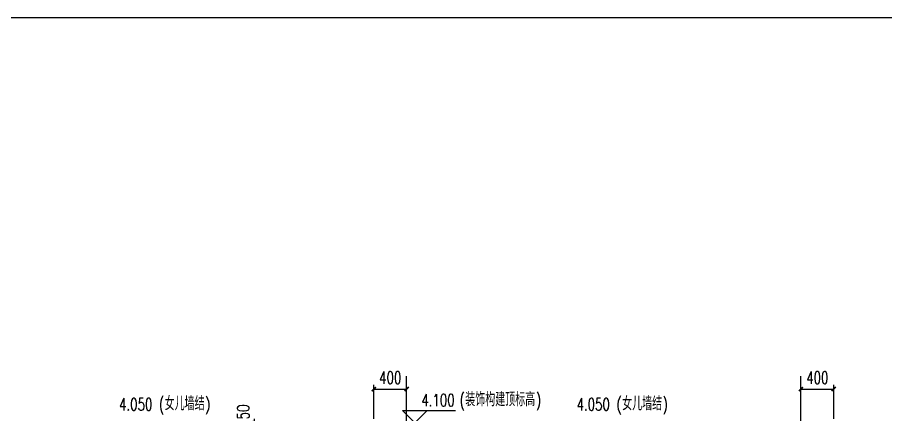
# Model space of a CAD drawing. Extents: x -2377130 to 293730, y -2 to 754590.
# Drawn here: x -2371620 to -2361049, y 521439 to 526270 of the extents above; entities that cross this region are included whole.
import ezdxf

# ---------------------------------------------------------------- set-up
doc = ezdxf.new("R2010")
doc.units = 0
doc.header["$LTSCALE"] = 1000
doc.header["$MEASUREMENT"] = 0
doc.linetypes.add('DOTE', pattern=[2.42, 2, -0.2, 0.02, -0.2])
doc.layers.get('Defpoints').update_dxf_attribs({"color": 210})
for name, color, linetype in [('A-AXIS-DOTE', 14, 'DOTE'), ('A-AXIS-DP', 126, 'Continuous'), ('A-AXIS-ELEV', 4, 'Continuous'), ('A-LIN-V', 9, 'Continuous'), ('PUB_TEXT', 7, 'Continuous')]:
    doc.layers.add(name, color=color, linetype=linetype)
doc.styles.add('_TCH_DIM', font='SIMPLEX', dxfattribs={"bigfont": 'GBCBIG'})
doc.styles.add('_TCH_DIM_T3', font='SIMPLEX', dxfattribs={"width": 0.705882, "bigfont": 'GBCBIG'})
doc.dimstyles.new('_TCH_ARCH&&50', dxfattribs={"dimtxt": 148.75, "dimasz": 50, "dimexe": 50, "dimexo": 50, "dimgap": 63.125, "dimtad": 1, "dimdec": 0, "dimzin": 0, "dimdsep": 46, "dimtxsty": '_TCH_DIM_T3', "dimblk": 'ARCHTICK', "dimcen": 0.09, "dimclrt": 7, "dimazin": 2, "dimtfac": 1, "dimtdec": 0, "dimtix": 1, "dimtmove": 2, "dimatfit": 3, "dimfxl": 0, "dimtolj": 1, "dimtzin": 0, "dimarcsym": 0})

# ---------------------------------------------------------------- blocks, each defined once
blk = doc.blocks.new('_ArchTick')
at = {"color": 0, "linetype": 'ByBlock', "const_width": 0.4}
blk.add_lwpolyline([(-0.5, -0.5), (0.5, 0.5)], dxfattribs=at)
blk = doc.blocks.new('*D1954')
at = {"layer": 'A-AXIS-DP', "color": 0, "lineweight": -2}
for p, q in [((-2362080, 521387), (-2362080, 521800)), ((-2361680, 521387), (-2361680, 521800)), ((-2362080, 521750), (-2361680, 521750))]:
    blk.add_line(p, q, dxfattribs=at)
at = {"layer": 'Defpoints', "color": 0}
for p in [(-2361680, 521750), (-2362080, 521337), (-2361680, 521337)]:
    blk.add_point(p, dxfattribs=at)
at = {"layer": 'A-AXIS-DP', "color": 0, "lineweight": -2, "xscale": 50, "yscale": 50, "zscale": 50, "rotation": 180}
blk.add_blockref('_ArchTick', (-2362080, 521750), dxfattribs=at)
at = {"layer": 'A-AXIS-DP', "color": 0, "lineweight": -2, "xscale": 50, "yscale": 50, "zscale": 50}
blk.add_blockref('_ArchTick', (-2361680, 521750), dxfattribs=at)
at = {"layer": 'A-AXIS-DP', "color": 7, "insert": (-2361880, 521888), "char_height": 148.8, "attachment_point": 5, "style": '_TCH_DIM_T3'}
blk.add_mtext('\\A1;400', dxfattribs=at)
blk = doc.blocks.new('*D1950')
at = {"layer": 'A-AXIS-DP', "color": 0, "lineweight": -2}
for p, q in [((-2367280, 521387), (-2367280, 521800)), ((-2366880, 521387), (-2366880, 521800)), ((-2367280, 521750), (-2366880, 521750))]:
    blk.add_line(p, q, dxfattribs=at)
at = {"layer": 'Defpoints', "color": 0}
for p in [(-2366880, 521750), (-2367280, 521337), (-2366880, 521337)]:
    blk.add_point(p, dxfattribs=at)
at = {"layer": 'A-AXIS-DP', "color": 0, "lineweight": -2, "xscale": 50, "yscale": 50, "zscale": 50, "rotation": 180}
blk.add_blockref('_ArchTick', (-2367280, 521750), dxfattribs=at)
at = {"layer": 'A-AXIS-DP', "color": 0, "lineweight": -2, "xscale": 50, "yscale": 50, "zscale": 50}
blk.add_blockref('_ArchTick', (-2366880, 521750), dxfattribs=at)
at = {"layer": 'A-AXIS-DP', "color": 7, "insert": (-2367080, 521888), "char_height": 148.8, "attachment_point": 5, "style": '_TCH_DIM_T3'}
blk.add_mtext('\\A1;400', dxfattribs=at)
blk = doc.blocks.new('*D1949')
at = {"layer": 'A-AXIS-DP', "color": 0, "lineweight": -2}
for p, q in [((-2368733, 521337), (-2368733, 521387)), ((-2368100, 521337), (-2368783, 521337)), ((-2368100, 521287), (-2368783, 521287)), ((-2368733, 521287), (-2368733, 521337)), ((-2368733, 521287), (-2368733, 521237))]:
    blk.add_line(p, q, dxfattribs=at)
at = {"layer": 'Defpoints', "color": 0}
for p in [(-2368733, 521337), (-2368050, 521337), (-2368050, 521287)]:
    blk.add_point(p, dxfattribs=at)
at = {"layer": 'A-AXIS-DP', "color": 0, "lineweight": -2, "xscale": 50, "yscale": 50, "zscale": 50}
for p, rotation in [((-2368733, 521337), 270), ((-2368733, 521287), 90)]:
    blk.add_blockref('_ArchTick', p, dxfattribs=dict(at, rotation=rotation))
at = {"layer": 'A-AXIS-DP', "color": 7, "insert": (-2368870, 521472), "char_height": 148.8, "attachment_point": 5, "rotation": 90, "style": '_TCH_DIM_T3'}
blk.add_mtext('\\A1;50', dxfattribs=at)

msp = doc.modelspace()

# ---------------------------------------------------------------- linework, layer by layer
at = {"layer": 'A-AXIS-DOTE', "color": 8, "ltscale": 30}
for p, q in [((-2366880, 515020.5), (-2366880, 521907.5)), ((-2362080, 515020.5), (-2362080, 521907.5))]:
    msp.add_line(p, q, dxfattribs=at)
at = {"layer": 'A-AXIS-ELEV', "color": 8}
for p, q in [((-2366780, 521337.5), (-2366930, 521487.5)), ((-2366930, 521487.5), (-2366286.2, 521487.5)), ((-2366780, 521337.5), (-2366630, 521487.5))]:
    msp.add_line(p, q, dxfattribs=at)
at = {"layer": 'A-LIN-V', "color": 8}
msp.add_lwpolyline([(-2377130, 526270), (-2327650, 526270), (-2327650, 512410), (-2377130, 512410)], close=True, dxfattribs=at)

# ---------------------------------------------------------------- texts
at = {"layer": 'PUB_TEXT', "color": 8, "style": '_TCH_DIM', "width": 0.705882}
for s, height, p in [('(', 148.8, (-2366236.2, 521540)), (')', 148.8, (-2365306.1, 521540)), ('4.050', 148.75, (-2370381.5, 521490)), ('(', 148.8, (-2369896.5, 521490)), (')', 148.8, (-2369335, 521490)), ('4.100', 148.75, (-2366701.2, 521540)), ('4.050', 148.75, (-2364811, 521490)), ('(', 148.8, (-2364326, 521490)), (')', 148.8, (-2363764.5, 521490))]:
    msp.add_text(s, height=height, dxfattribs=at).set_placement(p)
at = {"layer": 'PUB_TEXT', "color": 8, "style": '_TCH_DIM'}
for s, p in [('装饰构建顶标高', (-2366166.2, 521540)), ('女儿墙结', (-2369826.5, 521490)), ('女儿墙结', (-2364256, 521490))]:
    msp.add_text(s, height=168.79, dxfattribs=at).set_placement(p)

# ---------------------------------------------------------------- dimensions: what is measured, and where the dimension line sits
at = {"layer": 'A-AXIS-DP', "color": 8}
for p1, p2, picture, middle in [((-2367280, 521337.5), (-2366880, 521337.5), '*D1950', (-2367080, 521887.5)), ((-2362080, 521337.5), (-2361680, 521337.5), '*D1954', (-2361880, 521887.5))]:
    dim = msp.add_aligned_dim(p1=p1, p2=p2, distance=412.5, dimstyle='_TCH_ARCH&&50', dxfattribs=at)
    dim.commit()
    dim.dimension.update_dxf_attribs({"geometry": picture, "text_midpoint": middle})
dim = msp.add_linear_dim(base=(-2368732.6, 521337.5), p1=(-2368050, 521287.5), p2=(-2368050, 521337.5), angle=90, dimstyle='_TCH_ARCH&&50', dxfattribs=at)
dim.commit()
dim.dimension.update_dxf_attribs({"geometry": '*D1949', "text_midpoint": (-2368870.1, 521472.5), "dimtype": 161})

doc.saveas('drawing.dxf')
